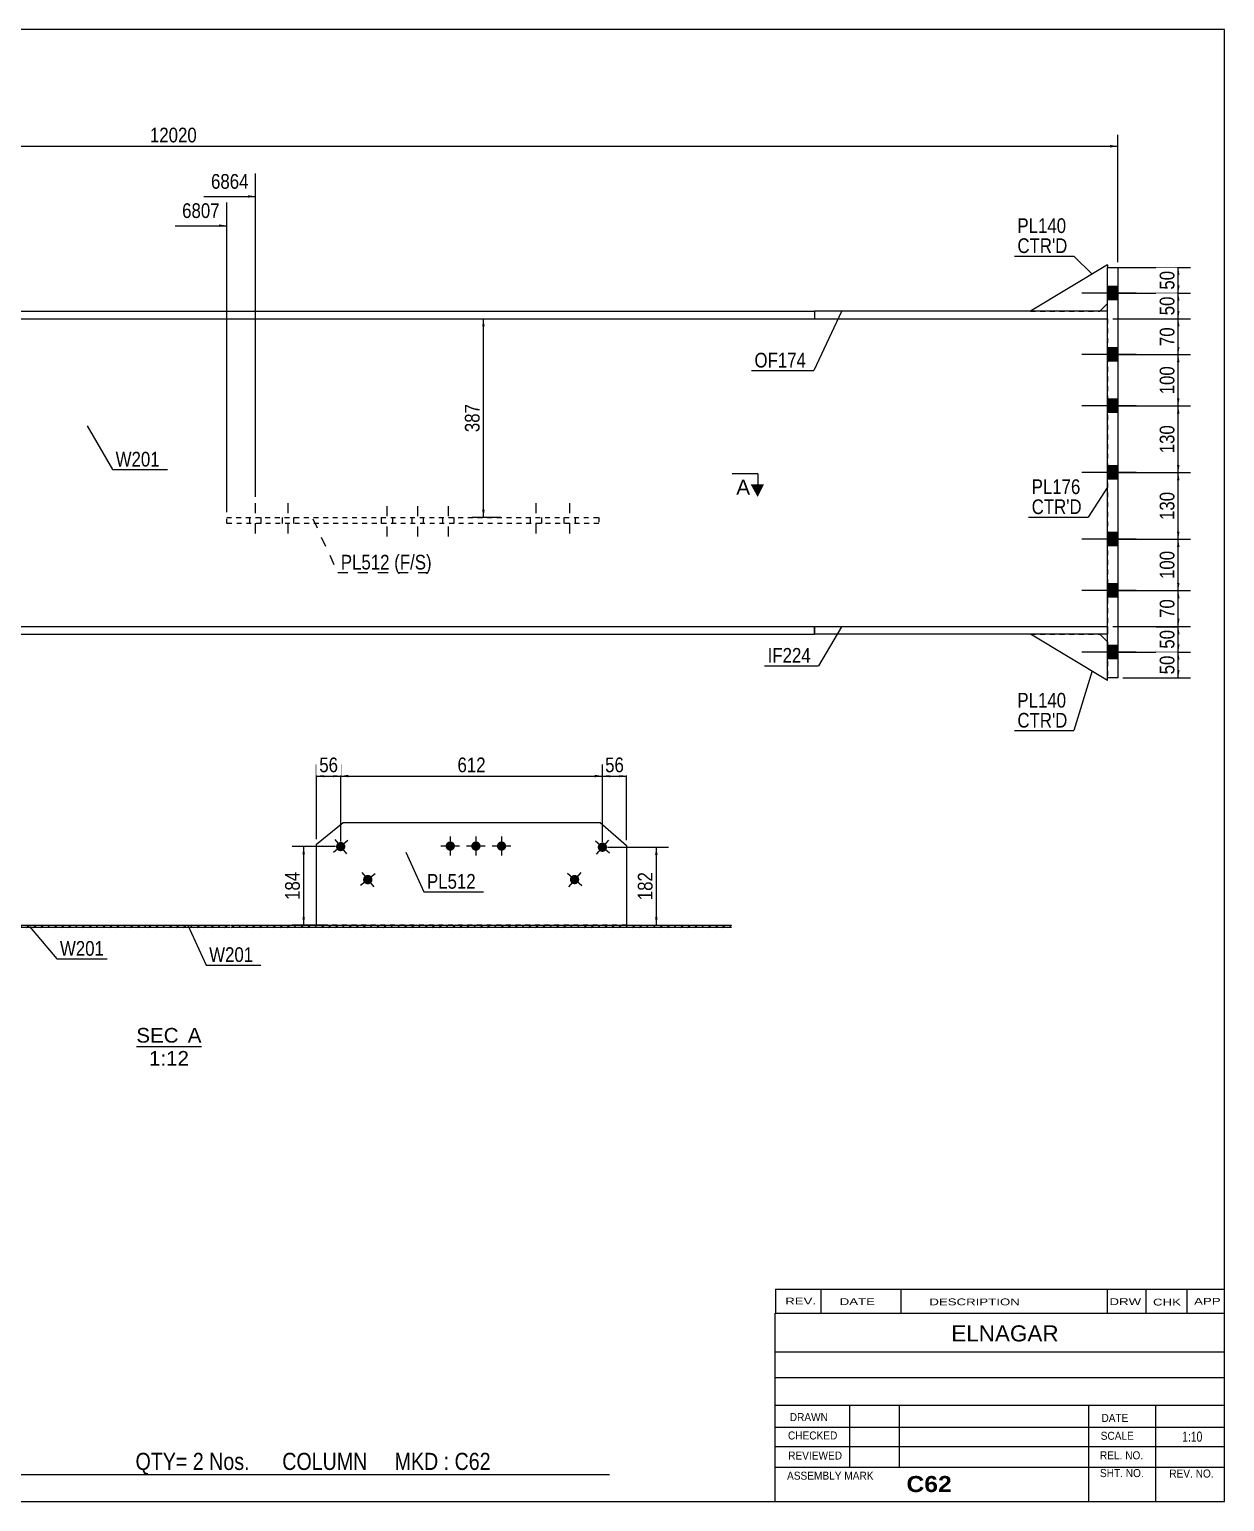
# Model space of a CAD drawing. Header units: millimetres. Extents: x -321 to 91, y -166 to 121.
# Drawn here: x -141.9 to 91, y -165.6 to 121.4 of the extents above; entities that cross this region are included whole.
import ezdxf

# ---------------------------------------------------------------- set-up
doc = ezdxf.new("R2010")
doc.units = ezdxf.units.MM
doc.linetypes.add('DXK_LINE_DOT1', pattern=[1.8814, 0.9407, -0.9407])
doc.linetypes.add('DXK_LINE_DOT2', pattern=[3.9198, 1.9599, -1.9599])
doc.styles.add('Arial', font='ARIAL.TTF', dxfattribs={"height": 0.2})
doc.styles.add('Arial Bold', font='ARIALBD.TTF', dxfattribs={"height": 0.2})
doc.styles.add('Arial Narrow', font='ARIALN.TTF', dxfattribs={"height": 0.2})

# ---------------------------------------------------------------- blocks, each defined once
blk = doc.blocks.new('Unknown-623355912-1210')
at = {"color": 5, "linetype": 'Continuous'}
for p, q in [((91.03, 121.4), (-318.97, 121.4)), ((-318.97, 121.4), (-318.97, -165.6)), ((91.03, -165.6), (91.03, 121.4)), ((-318.97, -165.6), (91.03, -165.6))]:
    blk.add_line(p, q, dxfattribs=at)
at = {"color": 174, "linetype": 'Continuous', "style": 'Arial'}
blk.add_text('Tekla structures', height=1.9102, rotation=90, dxfattribs=at).set_placement((-319.47, -165.1))
blk = doc.blocks.new('Unknown-623355912-12 - 6005')
at = {"color": 1, "linetype": 'Continuous'}
blk.add_line((-121.11, -76.88), (-108.42, -76.88), dxfattribs=at)
at = {"color": 0, "linetype": 'Continuous'}
for points in [[(-112.89, -76.13), (-112.89, -73.13), (-121.11, -73.13), (-121.11, -76.13)], [(-108.42, -76.13), (-108.42, -73.13), (-111.09, -73.13), (-111.09, -76.13)], [(-110.87, -80.63), (-110.87, -77.63), (-118.65, -77.63), (-118.65, -80.63)]]:
    blk.add_wipeout(points, dxfattribs=at)
at = {"color": 136, "linetype": 'Continuous', "style": 'Arial'}
for s, height, p in [('SEC', 2.865, (-121.11, -76.13)), ('A', 2.87, (-111.09, -76.13)), ('1:12', 2.865, (-118.65, -80.63))]:
    blk.add_text(s, height=height, dxfattribs=at).set_placement(p)
blk = doc.blocks.new('Bolt-623355912-1561 - 1532')
at = {"color": 3, "linetype": 'DXK_LINE_DOT2'}
for p, q in [((-97.87, 23.16), (-97.87, 29.96)), ((-91.52, 23.16), (-91.52, 29.96)), ((-98.97, 25.06), (-98.97, 26.26)), ((-96.77, 25.06), (-96.77, 26.26)), ((-92.62, 25.06), (-92.62, 26.26)), ((-90.42, 25.06), (-90.42, 26.26))]:
    blk.add_line(p, q, dxfattribs=at)
blk = doc.blocks.new('Bolt-623355912-1866 - 1532')
at = {"linetype": 'Continuous'}
for points in [[(68.22, 71.3), (68.22, 68.7), (70.22, 68.7), (70.22, 71.3)], [(68.22, 71.3), (68.22, 68.7), (70.22, 68.7), (70.22, 71.3)], [(68.22, 59.3), (68.22, 56.7), (70.22, 56.7), (70.22, 59.3)], [(68.22, 59.3), (68.22, 56.7), (70.22, 56.7), (70.22, 59.3)], [(68.22, 49.3), (68.22, 46.7), (70.22, 46.7), (70.22, 49.3)], [(68.22, 49.3), (68.22, 46.7), (70.22, 46.7), (70.22, 49.3)], [(68.22, 36.3), (68.22, 33.7), (70.22, 33.7), (70.22, 36.3)], [(68.22, 36.3), (68.22, 33.7), (70.22, 33.7), (70.22, 36.3)], [(68.22, 23.3), (68.22, 20.7), (70.22, 20.7), (70.22, 23.3)], [(68.22, 23.3), (68.22, 20.7), (70.22, 20.7), (70.22, 23.3)], [(68.22, 13.3), (68.22, 10.7), (70.22, 10.7), (70.22, 13.3)], [(68.22, 13.3), (68.22, 10.7), (70.22, 10.7), (70.22, 13.3)], [(68.22, 1.3), (68.22, -1.3), (70.22, -1.3), (70.22, 1.3)], [(68.22, 1.3), (68.22, -1.3), (70.22, -1.3), (70.22, 1.3)]]:
    blk.add_hatch(color=3, dxfattribs=at).paths.add_polyline_path(points)
at = {"color": 3, "linetype": 'Continuous'}
for p, q in [((73.81, 70), (63.22, 70)), ((73.81, 70), (63.22, 70)), ((70.22, 71.3), (68.22, 71.3)), ((70.22, 71.3), (68.22, 71.3)), ((70.22, 68.7), (68.22, 68.7)), ((70.22, 68.7), (68.22, 68.7)), ((73.81, 58), (63.22, 58)), ((73.81, 58), (63.22, 58)), ((70.22, 59.3), (68.22, 59.3)), ((70.22, 59.3), (68.22, 59.3)), ((70.22, 56.7), (68.22, 56.7)), ((70.22, 56.7), (68.22, 56.7)), ((70.22, 49.3), (68.22, 49.3)), ((70.22, 49.3), (68.22, 49.3)), ((73.81, 48), (63.22, 48)), ((73.81, 48), (63.22, 48)), ((70.22, 46.7), (68.22, 46.7)), ((70.22, 46.7), (68.22, 46.7)), ((73.81, 35), (63.22, 35)), ((73.81, 35), (63.22, 35)), ((70.22, 36.3), (68.22, 36.3)), ((70.22, 36.3), (68.22, 36.3)), ((70.22, 33.7), (68.22, 33.7)), ((70.22, 33.7), (68.22, 33.7)), ((70.22, 23.3), (68.22, 23.3)), ((70.22, 23.3), (68.22, 23.3)), ((73.81, 22), (63.22, 22)), ((73.81, 22), (63.22, 22)), ((70.22, 20.7), (68.22, 20.7)), ((70.22, 20.7), (68.22, 20.7)), ((73.81, 12), (63.22, 12)), ((73.81, 12), (63.22, 12)), ((70.22, 13.3), (68.22, 13.3)), ((70.22, 13.3), (68.22, 13.3)), ((70.22, 10.7), (68.22, 10.7)), ((70.22, 10.7), (68.22, 10.7)), ((70.22, 1.3), (68.22, 1.3)), ((70.22, 1.3), (68.22, 1.3)), ((73.81, 0), (63.22, 0)), ((73.81, 0), (63.22, 0)), ((70.22, -1.3), (68.22, -1.3)), ((70.22, -1.3), (68.22, -1.3))]:
    blk.add_line(p, q, dxfattribs=at)
blk = doc.blocks.new('Bolt-623355912-1559 - 1532')
at = {"color": 3, "linetype": 'DXK_LINE_DOT2'}
for p, q in [((-43.15, 23.16), (-43.15, 29.96)), ((-36.63, 23.16), (-36.63, 29.96)), ((-44.25, 25.06), (-44.25, 26.26)), ((-42.05, 25.06), (-42.05, 26.26)), ((-37.73, 25.06), (-37.73, 26.26)), ((-35.53, 25.06), (-35.53, 26.26))]:
    blk.add_line(p, q, dxfattribs=at)
blk = doc.blocks.new('Bolt-623355912-1560 - 1532')
at = {"color": 3, "linetype": 'DXK_LINE_DOT2'}
for p, q in [((-72.23, 22.56), (-72.23, 29.36)), ((-66.23, 22.56), (-66.23, 29.36)), ((-60.23, 22.56), (-60.23, 29.36)), ((-73.33, 25.06), (-73.33, 26.26)), ((-71.13, 25.06), (-71.13, 26.26)), ((-67.33, 25.06), (-67.33, 26.26)), ((-65.13, 25.06), (-65.13, 26.26)), ((-61.33, 25.06), (-61.33, 26.26)), ((-59.13, 25.06), (-59.13, 26.26))]:
    blk.add_line(p, q, dxfattribs=at)
blk = doc.blocks.new('Part-623355912-1825 - 1532')
at = {"color": 2, "linetype": 'Continuous'}
for p, q in [((68.22, 75), (70.22, 75)), ((68.22, -5), (68.22, 75)), ((70.22, 75), (70.22, -5)), ((70.22, -5), (68.22, -5))]:
    blk.add_line(p, q, dxfattribs=at)
blk = doc.blocks.new('Part-623355912-1584 - 1532')
at = {"color": 2, "linetype": 'Continuous'}
for p, q in [((11.12, 3.5), (11.12, 5)), ((11.12, 5), (32.12, 5)), ((32.12, 3.5), (11.12, 3.5)), ((32.22, 5), (68.22, 5)), ((68.22, 3.5), (32.22, 3.5)), ((68.22, 5), (68.22, 3.5))]:
    blk.add_line(p, q, dxfattribs=at)
blk = doc.blocks.new('Part-623355912-1628 - 1532')
at = {"color": 2, "linetype": 'Continuous'}
blk.add_line((-145.6, 65), (-145.6, 5), dxfattribs=at)
at = {"color": 7, "linetype": 'DXK_LINE_DOT1'}
for p, q in [((-145.6, 65), (-124.6, 65)), ((-124.5, 65), (-9.98, 65)), ((-9.88, 65), (32.12, 65)), ((32.22, 65), (68.22, 65)), ((68.22, 65), (68.22, 5)), ((-145.6, 5), (-124.6, 5)), ((-124.5, 5), (-9.98, 5)), ((-9.88, 5), (32.12, 5)), ((32.22, 5), (68.22, 5))]:
    blk.add_line(p, q, dxfattribs=at)
blk = doc.blocks.new('Part-623355912-1774 - 1532')
at = {"color": 2, "linetype": 'Continuous'}
for p, q in [((-187.7, 66.5), (-187.7, 65)), ((-187.7, 66.5), (-166.7, 66.5)), ((-166.6, 66.5), (-124.6, 66.5)), ((-124.5, 66.5), (-9.98, 66.5)), ((-9.88, 66.5), (11.12, 66.5)), ((11.12, 66.5), (11.12, 65)), ((-187.7, 65), (-166.7, 65)), ((-166.6, 65), (-124.6, 65)), ((-124.5, 65), (-9.98, 65)), ((-9.88, 65), (11.12, 65))]:
    blk.add_line(p, q, dxfattribs=at)
blk = doc.blocks.new('Part-623355912-1650 - 1532')
at = {"color": 2, "linetype": 'Continuous'}
for p, q in [((11.12, 66.5), (11.12, 65)), ((32.12, 66.5), (11.12, 66.5)), ((68.22, 66.5), (32.22, 66.5)), ((68.22, 65), (68.22, 66.5)), ((11.12, 65), (32.12, 65)), ((32.22, 65), (68.22, 65))]:
    blk.add_line(p, q, dxfattribs=at)
blk = doc.blocks.new('Part-623355912-1677 - 1532')
at = {"color": 7, "linetype": 'DXK_LINE_DOT1'}
for p, q in [((-103.5, 25.06), (-103.5, 26.26)), ((-103.5, 26.26), (-30.98, 26.26)), ((-30.98, 26.26), (-30.98, 25.06)), ((-30.98, 25.06), (-103.5, 25.06))]:
    blk.add_line(p, q, dxfattribs=at)
blk = doc.blocks.new('Part-623355912-1796 - 1532')
at = {"color": 2, "linetype": 'Continuous'}
for p, q in [((-187.7, 5), (-187.7, 3.5)), ((-187.7, 5), (-166.7, 5)), ((-187.7, 3.5), (-166.7, 3.5)), ((-166.6, 5), (-124.6, 5)), ((-166.6, 3.5), (-124.6, 3.5)), ((-124.5, 5), (-9.98, 5)), ((-124.5, 3.5), (-9.98, 3.5)), ((-9.88, 5), (11.12, 5)), ((-9.88, 3.5), (11.12, 3.5)), ((11.12, 5), (11.12, 3.5))]:
    blk.add_line(p, q, dxfattribs=at)
blk = doc.blocks.new('Part-623355912-1854 - 1532')
at = {"color": 2, "linetype": 'Continuous'}
for p, q in [((68.22, 75.5), (53.22, 66.5)), ((68.22, 75.5), (68.22, 75)), ((66.72, 66.5), (68.22, 68))]:
    blk.add_line(p, q, dxfattribs=at)
at = {"color": 7, "linetype": 'DXK_LINE_DOT1'}
for p, q in [((68.22, 68), (68.22, 75)), ((53.22, 66.5), (66.72, 66.5))]:
    blk.add_line(p, q, dxfattribs=at)
blk = doc.blocks.new('Part-623355912-1859 - 1532')
at = {"color": 2, "linetype": 'Continuous'}
for p, q in [((68.22, -5.5), (53.22, 3.5)), ((66.72, 3.5), (68.22, 2)), ((68.22, -5.5), (68.22, -5))]:
    blk.add_line(p, q, dxfattribs=at)
at = {"color": 7, "linetype": 'DXK_LINE_DOT1'}
for p, q in [((53.22, 3.5), (66.72, 3.5)), ((68.22, 2), (68.22, -5))]:
    blk.add_line(p, q, dxfattribs=at)
blk = doc.blocks.new('Part-623355912-6012 - 6005')
at = {"linetype": 'Continuous'}
h = blk.add_hatch(dxfattribs=at)
h.set_pattern_fill('', scale=0.3, style=0, pattern_type=0)
h.set_pattern_definition([(45, (-5.0748, -53.2135), (-0.673519, 0.673519), [])])
h.paths.add_polyline_path([(-5.07, -53.71), (-5.07, -53.21), (-119.4, -53.21), (-119.4, -53.71)])
at = {"color": 2, "linetype": 'Continuous'}
for p, q in [((-119.4, -53.21), (-102.73, -53.21)), ((-119.4, -53.71), (-119.4, -53.21)), ((-102.73, -53.71), (-119.4, -53.71)), ((-102.63, -53.21), (-5.07, -53.21)), ((-5.07, -53.71), (-102.63, -53.71))]:
    blk.add_line(p, q, dxfattribs=at)
blk = doc.blocks.new('Part-623355912-6035 - 6005')
at = {"linetype": 'Continuous'}
h = blk.add_hatch(dxfattribs=at)
h.set_pattern_fill('', scale=0.3, style=0, pattern_type=0)
h.set_pattern_definition([(45, (-208.0022, -53.2135), (-0.673519, 0.673519), [])])
h.paths.add_polyline_path([(-119.4, -53.21), (-208, -53.21), (-208, -53.71), (-119.4, -53.71)])
at = {"color": 2, "linetype": 'Continuous'}
for p, q in [((-208, -53.21), (-136.16, -53.21)), ((-208, -53.71), (-208, -53.21)), ((-136.16, -53.71), (-208, -53.71)), ((-136.06, -53.21), (-119.4, -53.21)), ((-119.4, -53.71), (-136.06, -53.71)), ((-119.4, -53.21), (-119.4, -53.71))]:
    blk.add_line(p, q, dxfattribs=at)
blk = doc.blocks.new('Part-623355912-6027 - 6005')
at = {"color": 2, "linetype": 'Continuous'}
for p, q in [((-85.96, -37.45), (-80.81, -33.22)), ((-80.81, -33.22), (-30.72, -33.22)), ((-30.72, -33.22), (-25.54, -37.67)), ((-85.96, -53.21), (-85.96, -37.45)), ((-25.54, -37.67), (-25.54, -53.21))]:
    blk.add_line(p, q, dxfattribs=at)
at = {"color": 7, "linetype": 'DXK_LINE_DOT1'}
blk.add_line((-25.54, -53.21), (-85.96, -53.21), dxfattribs=at)
blk = doc.blocks.new('Bolt-623355912-6040 - 6005')
at = {"linetype": 'Continuous'}
for points in [[(-29.55, -38.63, -1), (-30.94, -37.43, -1)], [(-34.98, -44.94, -1), (-36.37, -43.75, -1)]]:
    blk.add_hatch(color=3, dxfattribs=at).paths.add_polyline_path(points)
at = {"color": 3, "linetype": 'Continuous'}
for p, q in [((-28.85, -39.22), (-31.63, -36.83)), ((-29.04, -36.64), (-31.44, -39.42)), ((-34.48, -42.96), (-36.87, -45.74)), ((-34.28, -45.54), (-37.06, -43.15))]:
    blk.add_line(p, q, dxfattribs=at)
blk = doc.blocks.new('Bolt-623355912-6041 - 6005')
at = {"linetype": 'Continuous'}
for points in [[(-80.57, -37.33, -1), (-81.98, -38.49, -1)], [(-75.28, -43.77, -1), (-76.7, -44.94, -1)]]:
    blk.add_hatch(color=3, dxfattribs=at).paths.add_polyline_path(points)
at = {"color": 3, "linetype": 'Continuous'}
for p, q in [((-79.86, -36.75), (-82.69, -39.08)), ((-82.44, -36.5), (-80.11, -39.33)), ((-77.15, -42.94), (-74.82, -45.77)), ((-74.57, -43.19), (-77.4, -45.52))]:
    blk.add_line(p, q, dxfattribs=at)
blk = doc.blocks.new('Bolt-623355912-6042 - 6005')
at = {"linetype": 'Continuous'}
for points in [[(-59, -37.81, -1), (-60.83, -37.81, -1)], [(-54, -37.81, -1), (-55.83, -37.81, -1)], [(-49, -37.81, -1), (-50.83, -37.81, -1)]]:
    blk.add_hatch(color=3, dxfattribs=at).paths.add_polyline_path(points)
at = {"color": 3, "linetype": 'Continuous'}
for p, q in [((-59.91, -35.97), (-59.91, -39.64)), ((-54.91, -35.97), (-54.91, -39.64)), ((-49.91, -35.97), (-49.91, -39.64)), ((-58.08, -37.81), (-61.75, -37.81)), ((-53.08, -37.81), (-56.75, -37.81)), ((-48.08, -37.81), (-51.75, -37.81))]:
    blk.add_line(p, q, dxfattribs=at)
blk = doc.blocks.new('StraightDimension-623355912-5600 - 1532')
at = {"linetype": 'Continuous'}
for points in [[(81.75, 20.5), (82, 22), (82.25, 20.5)], [(82.25, 13.5), (82, 12), (81.75, 13.5)]]:
    blk.add_hatch(color=7, dxfattribs=at).paths.add_polyline_path(points)
at = {"color": 7, "linetype": 'Continuous'}
for p, q in [((69.22, 22), (84.4, 22)), ((82, 12), (82, 22)), ((69.22, 12), (84.4, 12))]:
    blk.add_line(p, q, dxfattribs=at)
at = {"color": 0}
blk.add_wipeout([(81.85, 20.34), (77.65, 20.34), (77.65, 13.66), (81.85, 13.66)], dxfattribs=at)
at = {"color": 3, "style": 'Arial Narrow'}
blk.add_text('100', height=2.863, rotation=90.0002, dxfattribs=at).set_placement((81.25, 14.26))
blk = doc.blocks.new('StraightDimension-623355912-5602 - 1532')
at = {"linetype": 'Continuous'}
for points in [[(81.75, 3.5), (82, 5), (82.25, 3.5)], [(82.25, 1.5), (82, 0), (81.75, 1.5)]]:
    blk.add_hatch(color=7, dxfattribs=at).paths.add_polyline_path(points)
at = {"color": 7, "linetype": 'Continuous'}
for p, q in [((69.22, 5), (84.4, 5)), ((82, 0), (82, 5)), ((69.22, 0), (84.4, 0))]:
    blk.add_line(p, q, dxfattribs=at)
at = {"color": 0}
blk.add_wipeout([(81.85, 4.93), (77.65, 4.93), (77.65, 0.07), (81.85, 0.07)], dxfattribs=at)
at = {"color": 3, "style": 'Arial Narrow'}
blk.add_text('50', height=2.863, rotation=90.0002, dxfattribs=at).set_placement((81.25, 0.67))
blk = doc.blocks.new('StraightDimension-623355912-5911 - 1532')
at = {"linetype": 'Continuous'}
for points in [[(-53.7, 63.5), (-53.45, 65), (-53.2, 63.5)], [(-53.2, 27.76), (-53.45, 26.26), (-53.7, 27.76)]]:
    blk.add_hatch(color=7, dxfattribs=at).paths.add_polyline_path(points)
at = {"color": 7, "linetype": 'Continuous'}
for p, q in [((-53.45, 26.26), (-53.45, 65)), ((-52.71, 65), (-51.05, 65)), ((-50.04, 26.26), (-55.7, 26.26))]:
    blk.add_line(p, q, dxfattribs=at)
at = {"color": 0}
blk.add_wipeout([(-53.6, 48.97), (-57.8, 48.97), (-57.8, 42.29), (-53.6, 42.29)], dxfattribs=at)
at = {"color": 3, "style": 'Arial Narrow'}
blk.add_text('387', height=2.863, rotation=90.0002, dxfattribs=at).set_placement((-54.2, 42.89))
blk = doc.blocks.new('StraightDimension-623355912-2178 - 1532')
at = {"linetype": 'Continuous'}
for points in [[(-296.5, 98.38), (-298, 98.63), (-296.5, 98.88)], [(68.72, 98.88), (70.22, 98.63), (68.72, 98.38)]]:
    blk.add_hatch(color=7, dxfattribs=at).paths.add_polyline_path(points)
at = {"color": 7, "linetype": 'Continuous'}
for p, q in [((-298, 69.5), (-298, 100.88)), ((70.22, 76), (70.22, 100.88)), ((-298, 98.63), (70.22, 98.63))]:
    blk.add_line(p, q, dxfattribs=at)
at = {"color": 0}
blk.add_wipeout([(-108.72, 98.78), (-108.72, 102.98), (-119.06, 102.98), (-119.06, 98.78)], dxfattribs=at)
at = {"color": 3, "style": 'Arial Narrow'}
blk.add_text('12020', height=2.863, dxfattribs=at).set_placement((-118.46, 99.38))
blk = doc.blocks.new('StraightDimension-623355912-5594 - 1532')
at = {"linetype": 'Continuous'}
for points in [[(81.75, 73.5), (82, 75), (82.25, 73.5)], [(82.25, 71.5), (82, 70), (81.75, 71.5)]]:
    blk.add_hatch(color=7, dxfattribs=at).paths.add_polyline_path(points)
at = {"color": 7, "linetype": 'Continuous'}
for p, q in [((70.22, 75), (84.4, 75)), ((82, 70), (82, 75)), ((69.22, 70), (84.4, 70))]:
    blk.add_line(p, q, dxfattribs=at)
at = {"color": 0}
blk.add_wipeout([(81.85, 74.93), (77.65, 74.93), (77.65, 70.07), (81.85, 70.07)], dxfattribs=at)
at = {"color": 3, "style": 'Arial Narrow'}
blk.add_text('50', height=2.863, rotation=90.0002, dxfattribs=at).set_placement((81.25, 70.67))
blk = doc.blocks.new('StraightDimension-623355912-5598 - 1532')
at = {"linetype": 'Continuous'}
for points in [[(81.75, 46.5), (82, 48), (82.25, 46.5)], [(82.25, 36.5), (82, 35), (81.75, 36.5)]]:
    blk.add_hatch(color=7, dxfattribs=at).paths.add_polyline_path(points)
at = {"color": 7, "linetype": 'Continuous'}
for p, q in [((69.22, 48), (84.4, 48)), ((82, 35), (82, 48)), ((69.22, 35), (84.4, 35))]:
    blk.add_line(p, q, dxfattribs=at)
at = {"color": 0}
blk.add_wipeout([(81.85, 44.84), (77.65, 44.84), (77.65, 38.16), (81.85, 38.16)], dxfattribs=at)
at = {"color": 3, "style": 'Arial Narrow'}
blk.add_text('130', height=2.863, rotation=90.0002, dxfattribs=at).set_placement((81.25, 38.76))
blk = doc.blocks.new('StraightDimension-623355912-5601 - 1532')
at = {"linetype": 'Continuous'}
for points in [[(81.75, 10.5), (82, 12), (82.25, 10.5)], [(82.25, 6.5), (82, 5), (81.75, 6.5)]]:
    blk.add_hatch(color=7, dxfattribs=at).paths.add_polyline_path(points)
at = {"color": 7, "linetype": 'Continuous'}
for p, q in [((69.22, 12), (84.4, 12)), ((82, 5), (82, 12)), ((69.22, 5), (84.4, 5))]:
    blk.add_line(p, q, dxfattribs=at)
at = {"color": 0}
blk.add_wipeout([(81.85, 10.93), (77.65, 10.93), (77.65, 6.07), (81.85, 6.07)], dxfattribs=at)
at = {"color": 3, "style": 'Arial Narrow'}
blk.add_text('70', height=2.863, rotation=90.0002, dxfattribs=at).set_placement((81.25, 6.67))
blk = doc.blocks.new('StraightDimension-623355912-5596 - 1532')
at = {"linetype": 'Continuous'}
for points in [[(81.75, 63.5), (82, 65), (82.25, 63.5)], [(82.25, 59.5), (82, 58), (81.75, 59.5)]]:
    blk.add_hatch(color=7, dxfattribs=at).paths.add_polyline_path(points)
at = {"color": 7, "linetype": 'Continuous'}
for p, q in [((69.22, 65), (84.4, 65)), ((82, 58), (82, 65)), ((69.22, 58), (84.4, 58))]:
    blk.add_line(p, q, dxfattribs=at)
at = {"color": 0}
blk.add_wipeout([(81.85, 63.93), (77.65, 63.93), (77.65, 59.07), (81.85, 59.07)], dxfattribs=at)
at = {"color": 3, "style": 'Arial Narrow'}
blk.add_text('70', height=2.863, rotation=90.0002, dxfattribs=at).set_placement((81.25, 59.67))
blk = doc.blocks.new('StraightDimension-623355912-7857 - 1532')
at = {"linetype": 'Continuous'}
blk.add_hatch(color=7, dxfattribs=at).paths.add_polyline_path([(-99.37, 89.09), (-97.87, 88.84), (-99.37, 88.59)])
at = {"color": 7, "linetype": 'Continuous'}
for p, q in [((-97.87, 30.27), (-97.87, 93.34)), ((-107.93, 88.84), (-97.87, 88.84))]:
    blk.add_line(p, q, dxfattribs=at)
at = {"color": 0}
blk.add_wipeout([(-98.64, 89.74), (-98.64, 93.94), (-107.15, 93.94), (-107.15, 89.74)], dxfattribs=at)
at = {"color": 3, "style": 'Arial Narrow'}
blk.add_text('6864', height=2.863, dxfattribs=at).set_placement((-106.55, 90.34))
blk = doc.blocks.new('StraightDimension-623355912-5595 - 1532')
at = {"linetype": 'Continuous'}
for points in [[(81.75, 68.5), (82, 70), (82.25, 68.5)], [(82.25, 66.5), (82, 65), (81.75, 66.5)]]:
    blk.add_hatch(color=7, dxfattribs=at).paths.add_polyline_path(points)
at = {"color": 7, "linetype": 'Continuous'}
for p, q in [((69.22, 70), (84.4, 70)), ((82, 65), (82, 70)), ((69.22, 65), (84.4, 65))]:
    blk.add_line(p, q, dxfattribs=at)
at = {"color": 0}
blk.add_wipeout([(81.85, 69.93), (77.65, 69.93), (77.65, 65.07), (81.85, 65.07)], dxfattribs=at)
at = {"color": 3, "style": 'Arial Narrow'}
blk.add_text('50', height=2.863, rotation=90.0002, dxfattribs=at).set_placement((81.25, 65.67))
blk = doc.blocks.new('StraightDimension-623355912-5597 - 1532')
at = {"linetype": 'Continuous'}
for points in [[(81.75, 56.5), (82, 58), (82.25, 56.5)], [(82.25, 49.5), (82, 48), (81.75, 49.5)]]:
    blk.add_hatch(color=7, dxfattribs=at).paths.add_polyline_path(points)
at = {"color": 7, "linetype": 'Continuous'}
for p, q in [((69.22, 58), (84.4, 58)), ((82, 48), (82, 58)), ((69.22, 48), (84.4, 48))]:
    blk.add_line(p, q, dxfattribs=at)
at = {"color": 0}
blk.add_wipeout([(81.85, 56.34), (77.65, 56.34), (77.65, 49.66), (81.85, 49.66)], dxfattribs=at)
at = {"color": 3, "style": 'Arial Narrow'}
blk.add_text('100', height=2.863, rotation=90.0002, dxfattribs=at).set_placement((81.25, 50.26))
blk = doc.blocks.new('StraightDimension-623355912-5599 - 1532')
at = {"linetype": 'Continuous'}
for points in [[(81.75, 33.5), (82, 35), (82.25, 33.5)], [(82.25, 23.5), (82, 22), (81.75, 23.5)]]:
    blk.add_hatch(color=7, dxfattribs=at).paths.add_polyline_path(points)
at = {"color": 7, "linetype": 'Continuous'}
for p, q in [((69.22, 35), (84.4, 35)), ((82, 22), (82, 35)), ((69.22, 22), (84.4, 22))]:
    blk.add_line(p, q, dxfattribs=at)
at = {"color": 0}
blk.add_wipeout([(81.85, 31.84), (77.65, 31.84), (77.65, 25.16), (81.85, 25.16)], dxfattribs=at)
at = {"color": 3, "style": 'Arial Narrow'}
blk.add_text('130', height=2.863, rotation=90.0002, dxfattribs=at).set_placement((81.25, 25.76))
blk = doc.blocks.new('StraightDimension-623355912-5603 - 1532')
at = {"linetype": 'Continuous'}
for points in [[(81.75, -1.5), (82, 0), (82.25, -1.5)], [(82.25, -3.5), (82, -5), (81.75, -3.5)]]:
    blk.add_hatch(color=7, dxfattribs=at).paths.add_polyline_path(points)
at = {"color": 7, "linetype": 'Continuous'}
for p, q in [((69.22, 0), (84.4, 0)), ((82, -5), (82, 0)), ((71.22, -5), (84.4, -5))]:
    blk.add_line(p, q, dxfattribs=at)
at = {"color": 0}
blk.add_wipeout([(81.85, -0.07), (77.65, -0.07), (77.65, -4.93), (81.85, -4.93)], dxfattribs=at)
at = {"color": 3, "style": 'Arial Narrow'}
blk.add_text('50', height=2.863, rotation=90.0002, dxfattribs=at).set_placement((81.25, -4.33))
blk = doc.blocks.new('StraightDimension-623355912-7858 - 1532')
at = {"linetype": 'Continuous'}
blk.add_hatch(color=7, dxfattribs=at).paths.add_polyline_path([(-105, 83.39), (-103.5, 83.14), (-105, 82.89)])
at = {"color": 7, "linetype": 'Continuous'}
for p, q in [((-103.5, 27.26), (-103.5, 87.64)), ((-113.56, 83.14), (-103.5, 83.14))]:
    blk.add_line(p, q, dxfattribs=at)
at = {"color": 0}
blk.add_wipeout([(-104.27, 84.04), (-104.27, 88.24), (-112.78, 88.24), (-112.78, 84.04)], dxfattribs=at)
at = {"color": 3, "style": 'Arial Narrow'}
blk.add_text('6807', height=2.863, dxfattribs=at).set_placement((-112.18, 84.64))
blk = doc.blocks.new('StraightDimension-623355912-7927 - 6005')
at = {"linetype": 'Continuous'}
for points in [[(-19.99, -39.53), (-19.74, -38.03), (-19.49, -39.53)], [(-19.49, -51.71), (-19.74, -53.21), (-19.99, -51.71)]]:
    blk.add_hatch(color=7, dxfattribs=at).paths.add_polyline_path(points)
at = {"color": 7, "linetype": 'Continuous'}
for p, q in [((-29.24, -38.03), (-17.34, -38.03)), ((-19.74, -53.21), (-19.74, -38.03)), ((-27.8, -53.21), (-17.34, -53.21))]:
    blk.add_line(p, q, dxfattribs=at)
at = {"color": 0}
blk.add_wipeout([(-19.89, -42.28), (-24.09, -42.28), (-24.09, -48.96), (-19.89, -48.96)], dxfattribs=at)
at = {"color": 3, "style": 'Arial Narrow'}
blk.add_text('182', height=2.863, rotation=90.0002, dxfattribs=at).set_placement((-20.49, -48.36))
blk = doc.blocks.new('StraightDimension-623355912-8140 - 6005')
at = {"linetype": 'Continuous'}
for points in [[(-28.74, -24.41), (-30.24, -24.16), (-28.74, -23.91)], [(-27.04, -23.91), (-25.54, -24.16), (-27.04, -24.41)]]:
    blk.add_hatch(color=7, dxfattribs=at).paths.add_polyline_path(points)
at = {"color": 7, "linetype": 'Continuous'}
for p, q in [((-30.24, -37.03), (-30.24, -21.91)), ((-25.54, -36.67), (-25.54, -21.91)), ((-30.24, -24.16), (-25.54, -24.16))]:
    blk.add_line(p, q, dxfattribs=at)
at = {"color": 0}
blk.add_wipeout([(-25.46, -24.01), (-25.46, -19.81), (-30.32, -19.81), (-30.32, -24.01)], dxfattribs=at)
at = {"color": 3, "style": 'Arial Narrow'}
blk.add_text('56', height=2.863, dxfattribs=at).set_placement((-29.72, -23.41))
blk = doc.blocks.new('StraightDimension-623355912-8141 - 6005')
at = {"linetype": 'Continuous'}
for points in [[(-79.77, -24.41), (-81.27, -24.16), (-79.77, -23.91)], [(-31.74, -23.91), (-30.24, -24.16), (-31.74, -24.41)]]:
    blk.add_hatch(color=7, dxfattribs=at).paths.add_polyline_path(points)
at = {"color": 7, "linetype": 'Continuous'}
for p, q in [((-81.27, -36.91), (-81.27, -21.91)), ((-30.24, -37.03), (-30.24, -21.91)), ((-81.27, -24.16), (-30.24, -24.16))]:
    blk.add_line(p, q, dxfattribs=at)
at = {"color": 0}
blk.add_wipeout([(-52.41, -24.01), (-52.41, -19.81), (-59.1, -19.81), (-59.1, -24.01)], dxfattribs=at)
at = {"color": 3, "style": 'Arial Narrow'}
blk.add_text('612', height=2.863, dxfattribs=at).set_placement((-58.5, -23.41))
blk = doc.blocks.new('StraightDimension-623355912-8142 - 6005')
at = {"linetype": 'Continuous'}
for points in [[(-84.46, -24.41), (-85.96, -24.16), (-84.46, -23.91)], [(-82.77, -23.91), (-81.27, -24.16), (-82.77, -24.41)]]:
    blk.add_hatch(color=7, dxfattribs=at).paths.add_polyline_path(points)
at = {"color": 7, "linetype": 'Continuous'}
for p, q in [((-85.96, -36.45), (-85.96, -21.91)), ((-81.27, -36.91), (-81.27, -21.91)), ((-85.96, -24.16), (-81.27, -24.16))]:
    blk.add_line(p, q, dxfattribs=at)
at = {"color": 0}
blk.add_wipeout([(-81.19, -24.01), (-81.19, -19.81), (-86.05, -19.81), (-86.05, -24.01)], dxfattribs=at)
at = {"color": 3, "style": 'Arial Narrow'}
blk.add_text('56', height=2.863, dxfattribs=at).set_placement((-85.45, -23.41))
blk = doc.blocks.new('StraightDimension-623355912-8163 - 6005')
at = {"linetype": 'Continuous'}
for points in [[(-88.74, -39.41), (-88.49, -37.91), (-88.24, -39.41)], [(-88.24, -51.71), (-88.49, -53.21), (-88.74, -51.71)]]:
    blk.add_hatch(color=7, dxfattribs=at).paths.add_polyline_path(points)
at = {"color": 7, "linetype": 'Continuous'}
for p, q in [((-82.27, -37.91), (-90.74, -37.91)), ((-88.49, -53.21), (-88.49, -37.91)), ((-83.79, -53.21), (-90.74, -53.21))]:
    blk.add_line(p, q, dxfattribs=at)
at = {"color": 0}
blk.add_wipeout([(-88.64, -42.22), (-92.84, -42.22), (-92.84, -48.91), (-88.64, -48.91)], dxfattribs=at)
at = {"color": 3, "style": 'Arial Narrow'}
blk.add_text('184', height=2.863, rotation=90.0002, dxfattribs=at).set_placement((-89.24, -48.31))
blk = doc.blocks.new('CBS_CALLOFF-623355912-8422')
at = {"color": 7, "linetype": 'Continuous'}
blk.add_line((-145.09, -160.33), (-28.86, -160.35), dxfattribs=at)
at = {"color": 3, "linetype": 'Continuous', "style": 'Arial Narrow'}
blk.add_text('QTY= 2 Nos.      COLUMN     MKD : C62', height=3.3405, dxfattribs=at).set_placement((-121.27, -159.44))
blk = doc.blocks.new('CBS_NAME_BLOG-623355912-8423')
at = {"color": 7, "linetype": 'Continuous'}
for p, q in [((3.44, -128.85), (90.96, -128.85)), ((3.44, -165.56), (3.44, -128.85)), ((3.44, -136.39), (90.96, -136.39)), ((3.51, -141.44), (91.03, -141.44)), ((3.44, -146.81), (90.96, -146.81)), ((17.96, -158.92), (17.96, -146.82)), ((27.65, -158.9), (27.65, -146.83)), ((64.56, -165.56), (64.56, -146.83)), ((77.61, -165.56), (77.61, -146.82)), ((3.44, -151.11), (91.03, -151.09)), ((3.44, -154.86), (90.96, -154.86)), ((3.44, -158.9), (90.96, -158.9)), ((3.44, -165.6), (91.03, -165.6))]:
    blk.add_line(p, q, dxfattribs=at)
at = {"color": 3, "linetype": 'Continuous', "style": 'Arial'}
blk.add_text('ELNAGAR', height=3.133, dxfattribs=at).set_placement((37.76, -134.38))
at = {"color": 3, "linetype": 'Continuous'}
for s, height, style, width, p in [('DRAWN', 1.566, 'Arial', 0.9, (6.27, -149.92)), ('DATE', 1.566, 'Arial', 0.9, (67.03, -150.08)), ('CHECKED', 1.566, 'Arial', 0.9, (5.92, -153.5)), ('SCALE', 1.566, 'Arial', 0.9, (66.88, -153.56)), ('1:10', 1.957, 'Arial Narrow', 0.9, (82.77, -153.92)), ('REVIEWED', 1.566, 'Arial', 0.9, (5.96, -157.41)), ('REL. NO.', 1.566, 'Arial', 0.9, (66.74, -157.37)), ('ASSEMBLY MARK', 1.5663, 'Arial', 0.9, (5.74, -161.34)), ('C62', 3.131, 'Arial Bold', 1.1, (29.02, -163.75)), ('SHT. NO.', 1.566, 'Arial', 0.9, (66.74, -160.83)), ('REV. NO.', 1.566, 'Arial', 0.9, (80.26, -160.92))]:
    blk.add_text(s, height=height, dxfattribs=dict(at, style=style, width=width)).set_placement(p)
blk = doc.blocks.new('CBS_REVISION-623355912-8424')
at = {"color": 7, "linetype": 'Continuous'}
for p, q in [((3.52, -124.22), (91.02, -124.22)), ((3.52, -124.22), (3.52, -128.85)), ((12.32, -124.22), (12.32, -128.85)), ((27.91, -124.22), (27.91, -128.79)), ((68.17, -124.22), (68.17, -128.85)), ((75.71, -124.22), (75.71, -128.85)), ((83.66, -124.22), (83.66, -128.85)), ((3.52, -128.85), (91.02, -128.85))]:
    blk.add_line(p, q, dxfattribs=at)
at = {"color": 7, "style": 'Arial Narrow', "width": 1.7}
for s, height, p in [('REV.', 1.326, (5.38, -127.18)), ('DATE', 1.326, (16, -127.29)), ('DESCRIPTION', 1.3257, (33.48, -127.34)), ('DRW', 1.326, (68.6, -127.29)), ('CHK', 1.326, (77.08, -127.38)), ('APP', 1.326, (85.09, -127.22))]:
    blk.add_text(s, height=height, dxfattribs=at).set_placement(p)
blk = doc.blocks.new('Mark-623355912-1850 - 1532')
at = {"color": 0}
blk.add_wipeout([(60.15, 81.71), (60.15, 84.71), (50.65, 84.71), (50.65, 81.71)], dxfattribs=at)
blk.add_wipeout([(60.15, 81.71), (60.15, 84.71), (50.65, 84.71), (50.65, 81.71)], dxfattribs=at)
blk.add_wipeout([(60.4, 77.81), (60.4, 80.81), (50.65, 80.81), (50.65, 77.81)], dxfattribs=at)
blk.add_wipeout([(60.4, 77.81), (60.4, 80.81), (50.65, 80.81), (50.65, 77.81)], dxfattribs=at)
at = {"color": 7, "linetype": 'Continuous'}
for p in [(50.05, 77.21), (65.19, 73.67)]:
    blk.add_line(p, (61.65, 77.21), dxfattribs=at)
at = {"color": 3, "style": 'Arial Narrow'}
blk.add_text('PL140', height=2.863, dxfattribs=at).set_placement((50.65, 81.71))
at = {"color": 1, "style": 'Arial Narrow'}
blk.add_text("CTR'D", height=2.863, dxfattribs=at).set_placement((50.65, 77.81))
blk = doc.blocks.new('Mark-623355912-1821 - 1532')
at = {"color": 0}
blk.add_wipeout([(62.93, 30.82), (62.93, 33.82), (53.43, 33.82), (53.43, 30.82)], dxfattribs=at)
blk.add_wipeout([(62.93, 30.82), (62.93, 33.82), (53.43, 33.82), (53.43, 30.82)], dxfattribs=at)
blk.add_wipeout([(63.18, 26.92), (63.18, 29.92), (53.43, 29.92), (53.43, 26.92)], dxfattribs=at)
blk.add_wipeout([(63.18, 26.92), (63.18, 29.92), (53.43, 29.92), (53.43, 26.92)], dxfattribs=at)
at = {"color": 7, "linetype": 'Continuous'}
for p in [(68.22, 32.16), (52.83, 26.32)]:
    blk.add_line(p, (64.43, 26.32), dxfattribs=at)
at = {"color": 3, "style": 'Arial Narrow'}
blk.add_text('PL176', height=2.863, dxfattribs=at).set_placement((53.43, 30.82))
at = {"color": 1, "style": 'Arial Narrow'}
blk.add_text("CTR'D", height=2.863, dxfattribs=at).set_placement((53.43, 26.92))
blk = doc.blocks.new('Mark-623355912-1624 - 1532')
at = {"color": 0}
blk.add_wipeout([(-116.56, 36.19), (-116.56, 39.19), (-125.14, 39.19), (-125.14, 36.19)], dxfattribs=at)
blk.add_wipeout([(-116.56, 36.19), (-116.56, 39.19), (-125.14, 39.19), (-125.14, 36.19)], dxfattribs=at)
at = {"color": 7, "linetype": 'Continuous'}
for p, q in [((-130.69, 44.1), (-125.74, 35.59)), ((-125.74, 35.59), (-115.06, 35.59))]:
    blk.add_line(p, q, dxfattribs=at)
at = {"color": 3, "style": 'Arial Narrow'}
blk.add_text('W201', height=2.863, dxfattribs=at).set_placement((-125.14, 36.19))
blk = doc.blocks.new('Mark-623355912-1580 - 1532')
at = {"color": 7, "linetype": 'Continuous'}
blk.add_line((16.35, 4.93), (11.86, -2.66), dxfattribs=at)
at = {"color": 0}
blk.add_wipeout([(10.36, -2.06), (10.36, 0.94), (1.96, 0.94), (1.96, -2.06)], dxfattribs=at)
blk.add_wipeout([(10.36, -2.06), (10.36, 0.94), (1.96, 0.94), (1.96, -2.06)], dxfattribs=at)
at = {"color": 7, "linetype": 'Continuous'}
blk.add_line((1.36, -2.66), (11.86, -2.66), dxfattribs=at)
at = {"color": 3, "style": 'Arial Narrow'}
blk.add_text('IF224', height=2.863, dxfattribs=at).set_placement((1.96, -2.06))
blk = doc.blocks.new('Mark-623355912-1855 - 1532')
at = {"color": 0}
blk.add_wipeout([(60.15, -10.81), (60.15, -7.81), (50.65, -7.81), (50.65, -10.81)], dxfattribs=at)
blk.add_wipeout([(60.15, -10.81), (60.15, -7.81), (50.65, -7.81), (50.65, -10.81)], dxfattribs=at)
blk.add_wipeout([(60.4, -14.71), (60.4, -11.71), (50.65, -11.71), (50.65, -14.71)], dxfattribs=at)
blk.add_wipeout([(60.4, -14.71), (60.4, -11.71), (50.65, -11.71), (50.65, -14.71)], dxfattribs=at)
at = {"color": 7, "linetype": 'Continuous'}
for p in [(65.19, -3.67), (50.05, -15.31)]:
    blk.add_line(p, (61.65, -15.31), dxfattribs=at)
at = {"color": 3, "style": 'Arial Narrow'}
blk.add_text('PL140', height=2.863, dxfattribs=at).set_placement((50.65, -10.81))
at = {"color": 1, "style": 'Arial Narrow'}
blk.add_text("CTR'D", height=2.863, dxfattribs=at).set_placement((50.65, -14.71))
blk = doc.blocks.new('Mark-623355912-1646 - 1532')
at = {"color": 7, "linetype": 'Continuous'}
blk.add_line((16.35, 66.43), (10.94, 54.89), dxfattribs=at)
at = {"color": 0}
blk.add_wipeout([(9.44, 55.49), (9.44, 58.49), (-0.61, 58.49), (-0.61, 55.49)], dxfattribs=at)
blk.add_wipeout([(9.44, 55.49), (9.44, 58.49), (-0.61, 58.49), (-0.61, 55.49)], dxfattribs=at)
at = {"color": 7, "linetype": 'Continuous'}
blk.add_line((-1.21, 54.89), (10.94, 54.89), dxfattribs=at)
at = {"color": 3, "style": 'Arial Narrow'}
blk.add_text('OF174', height=2.863, dxfattribs=at).set_placement((-0.61, 55.49))
blk = doc.blocks.new('Mark-623355912-1673 - 1532')
at = {"color": 0}
blk.add_wipeout([(-71.74, 16.11), (-71.74, 19.11), (-81.24, 19.11), (-81.24, 16.11)], dxfattribs=at)
blk.add_wipeout([(-71.74, 16.11), (-71.74, 19.11), (-81.24, 19.11), (-81.24, 16.11)], dxfattribs=at)
at = {"color": 7, "linetype": 'DXK_LINE_DOT2'}
blk.add_line((-86.7, 25.99), (-81.84, 15.51), dxfattribs=at)
at = {"color": 0}
blk.add_wipeout([(-63.54, 16.11), (-63.54, 19.11), (-70.84, 19.11), (-70.84, 16.11)], dxfattribs=at)
blk.add_wipeout([(-63.54, 16.11), (-63.54, 19.11), (-70.84, 19.11), (-70.84, 16.11)], dxfattribs=at)
at = {"color": 7, "linetype": 'DXK_LINE_DOT2'}
blk.add_line((-81.84, 15.51), (-62.94, 15.51), dxfattribs=at)
at = {"color": 3, "style": 'Arial Narrow'}
for s, p in [('PL512', (-81.24, 16.11)), ('(F/', (-70.84, 16.11)), ('S)', (-66.83, 16.11))]:
    blk.add_text(s, height=2.863, dxfattribs=at).set_placement(p)
blk = doc.blocks.new('SectionMark-623355912-6053 - 1532')
at = {"color": 7, "linetype": 'Continuous'}
for p, q in [((-287.23, 34.73), (-287.23, 32.73)), ((0.02, 34.73), (0.02, 32.73))]:
    blk.add_line(p, q, dxfattribs=at)
at = {"color": 0, "linetype": 'Continuous'}
for points in [[(-283.06, 30.73), (-283.06, 33.73), (-285.73, 33.73), (-285.73, 30.73)], [(-1.48, 30.73), (-1.48, 33.73), (-4.15, 33.73), (-4.15, 30.73)]]:
    blk.add_wipeout(points, dxfattribs=at)
at = {"linetype": 'Continuous'}
for points in [[(-285.98, 32.73), (-287.23, 30.23), (-288.6, 32.73)], [(1.27, 32.73), (0.02, 30.23), (-1.36, 32.73)]]:
    blk.add_hatch(color=7, dxfattribs=at).paths.add_polyline_path(points)
at = {"color": 7, "linetype": 'Continuous'}
for p, q in [((-287.23, 34.73), (-282.23, 34.73)), ((0.02, 34.73), (-4.98, 34.73))]:
    blk.add_line(p, q, dxfattribs=at)
at = {"color": 136, "linetype": 'Continuous', "style": 'Arial'}
for p in [(-285.73, 30.73), (-4.15, 30.73)]:
    blk.add_text('A', height=2.87, dxfattribs=at).set_placement(p)
blk = doc.blocks.new('Mark-623355912-6766 - 6005')
at = {"color": 0}
blk.add_wipeout([(-54.94, -46.12), (-54.94, -43.12), (-64.45, -43.12), (-64.45, -46.12)], dxfattribs=at)
blk.add_wipeout([(-54.94, -46.12), (-54.94, -43.12), (-64.45, -43.12), (-64.45, -46.12)], dxfattribs=at)
at = {"color": 7, "linetype": 'Continuous'}
for p, q in [((-68.58, -38.98), (-65.05, -46.72)), ((-65.05, -46.72), (-53.44, -46.72))]:
    blk.add_line(p, q, dxfattribs=at)
at = {"color": 3, "style": 'Arial Narrow'}
blk.add_text('PL512', height=2.863, dxfattribs=at).set_placement((-64.45, -46.12))
blk = doc.blocks.new('Mark-623355912-6760 - 6005')
at = {"color": 0}
blk.add_wipeout([(-98.32, -60.4), (-98.32, -57.4), (-106.91, -57.4), (-106.91, -60.4)], dxfattribs=at)
blk.add_wipeout([(-98.32, -60.4), (-98.32, -57.4), (-106.91, -57.4), (-106.91, -60.4)], dxfattribs=at)
at = {"color": 7, "linetype": 'Continuous'}
for p, q in [((-111.04, -53.26), (-107.51, -61)), ((-107.51, -61), (-96.82, -61))]:
    blk.add_line(p, q, dxfattribs=at)
at = {"color": 3, "style": 'Arial Narrow'}
blk.add_text('W201', height=2.863, dxfattribs=at).set_placement((-106.91, -60.4))
blk = doc.blocks.new('Mark-623355912-6778 - 6005')
at = {"color": 0}
blk.add_wipeout([(-127.42, -59.19), (-127.42, -56.19), (-136, -56.19), (-136, -59.19)], dxfattribs=at)
blk.add_wipeout([(-127.42, -59.19), (-127.42, -56.19), (-136, -56.19), (-136, -59.19)], dxfattribs=at)
at = {"color": 7, "linetype": 'Continuous'}
for p, q in [((-141.94, -53.46), (-136.6, -59.79)), ((-136.6, -59.79), (-126.82, -59.79))]:
    blk.add_line(p, q, dxfattribs=at)
at = {"color": 3, "style": 'Arial Narrow'}
blk.add_text('W201', height=2.863, dxfattribs=at).set_placement((-136, -59.19))

msp = doc.modelspace()

# ---------------------------------------------------------------- block references
for name in ['Unknown-623355912-1210', 'Part-623355912-1854 - 1532', 'Part-623355912-1825 - 1532', 'Bolt-623355912-1866 - 1532', 'Part-623355912-1774 - 1532', 'Part-623355912-1650 - 1532', 'Part-623355912-1628 - 1532', 'Bolt-623355912-1561 - 1532', 'Bolt-623355912-1560 - 1532', 'Bolt-623355912-1559 - 1532', 'Part-623355912-1677 - 1532', 'Part-623355912-1796 - 1532', 'Part-623355912-1584 - 1532', 'Part-623355912-1859 - 1532', 'Part-623355912-6027 - 6005', 'Bolt-623355912-6041 - 6005', 'Bolt-623355912-6042 - 6005', 'Bolt-623355912-6040 - 6005', 'Part-623355912-6035 - 6005', 'Part-623355912-6012 - 6005', 'CBS_REVISION-623355912-8424', 'CBS_NAME_BLOG-623355912-8423', 'CBS_CALLOFF-623355912-8422']:
    msp.add_blockref(name, (0, 0))

# ---------------------------------------------------------------- next in the draw order: block references
for name in ['StraightDimension-623355912-2178 - 1532', 'Mark-623355912-1646 - 1532', 'StraightDimension-623355912-5911 - 1532', 'StraightDimension-623355912-5596 - 1532', 'StraightDimension-623355912-5598 - 1532', 'Mark-623355912-1624 - 1532', 'Mark-623355912-1673 - 1532', 'StraightDimension-623355912-5600 - 1532', 'Mark-623355912-1580 - 1532', 'StraightDimension-623355912-5602 - 1532', 'Mark-623355912-1855 - 1532', 'Mark-623355912-6766 - 6005', 'StraightDimension-623355912-7927 - 6005', 'Mark-623355912-6778 - 6005', 'Mark-623355912-6760 - 6005', 'Unknown-623355912-12 - 6005']:
    msp.add_blockref(name, (0, 0))

# ---------------------------------------------------------------- next in the draw order: block references
for name in ['StraightDimension-623355912-7857 - 1532', 'Mark-623355912-1850 - 1532', 'StraightDimension-623355912-5594 - 1532', 'StraightDimension-623355912-5597 - 1532', 'StraightDimension-623355912-5599 - 1532', 'StraightDimension-623355912-5601 - 1532', 'StraightDimension-623355912-5603 - 1532', 'StraightDimension-623355912-8140 - 6005']:
    msp.add_blockref(name, (0, 0))

# ---------------------------------------------------------------- next in the draw order: block references
for name in ['StraightDimension-623355912-7858 - 1532', 'StraightDimension-623355912-5595 - 1532', 'Mark-623355912-1821 - 1532', 'StraightDimension-623355912-8141 - 6005']:
    msp.add_blockref(name, (0, 0))

# ---------------------------------------------------------------- next in the draw order: block references
for name in ['SectionMark-623355912-6053 - 1532', 'StraightDimension-623355912-8142 - 6005']:
    msp.add_blockref(name, (0, 0))

# ---------------------------------------------------------------- next in the draw order: block references
msp.add_blockref('StraightDimension-623355912-8163 - 6005', (0, 0))

doc.saveas('drawing.dxf')
